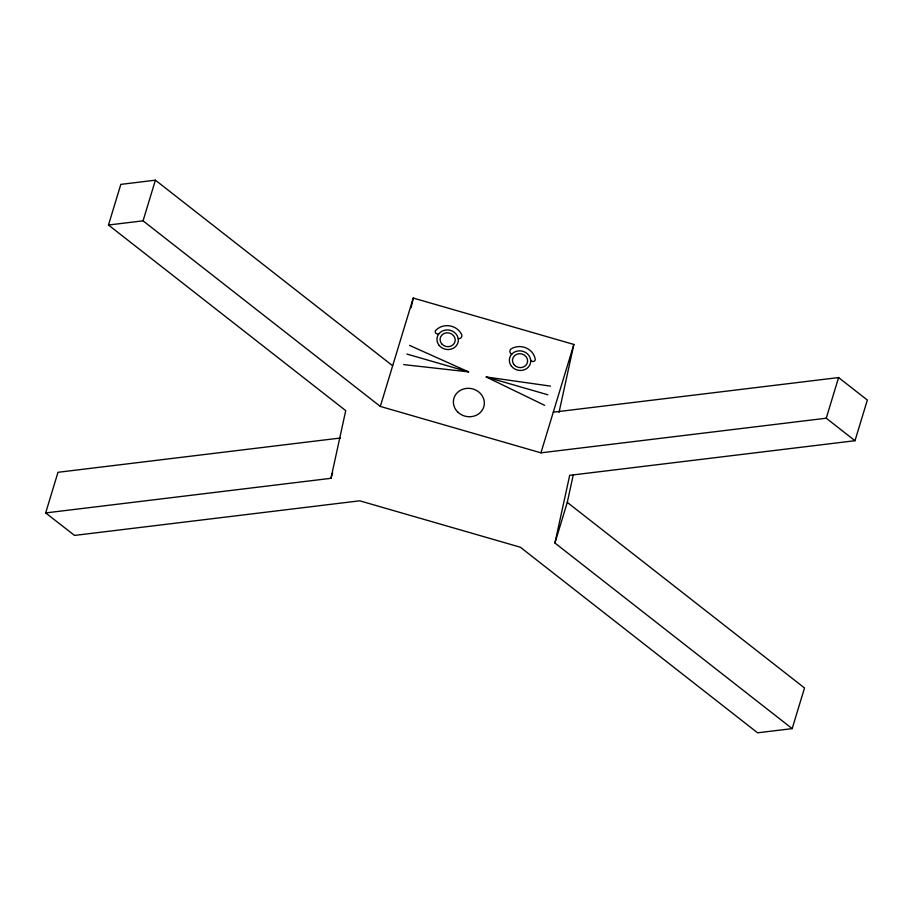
<?xml version="1.0" encoding="UTF-8"?>
<svg xmlns="http://www.w3.org/2000/svg" width="913" height="913" viewBox="0 0 913 913"><rect width="100%" height="100%" fill="white"/><g stroke="black" fill="none" stroke-linecap="round" stroke-linejoin="round"><path stroke-width="1.37" d="M340.481 438.012L57.998 472.295L45.65 512.935L330.963 478.309L345.73 410.622L108.476 225.02L120.824 184.38L155.404 180.181L392.67 365.782M411.124 307.761L413.247 298.049L573.855 344.452L559.018 412.459M573.296 474.749L567.27 502.378L804.524 687.98L792.176 728.62L554.921 543.018L569.689 475.331L855.002 440.705L867.35 400.065L838.591 377.56L553.278 412.185M108.476 225.02L143.056 220.832L155.404 180.181M330.963 478.309L332.606 472.888M855.002 440.705L826.242 418.211L540.93 452.837L380.31 406.433L413.247 298.049M540.93 452.837L573.855 344.452M554.921 543.018L567.27 502.378M826.242 418.211L838.591 377.56M792.176 728.62L757.596 732.819L520.33 547.218L359.722 500.815L74.535 535.417L45.65 512.935M403.694 364.618L468.574 371.876L409.538 345.388M544.673 405.349L486.207 376.978L550.516 386.119M406.901 354.061L468.574 371.876M486.207 376.978L547.88 394.793M143.056 220.832L380.31 406.433M458.223 338.769A3.549 3.23 12.3 0 0 461.761 334.763A15.395 14.015 12.3 0 0 435.398 330.826A2.385 2.18 12.3 0 0 439.107 333.53M511.702 354.221A3.549 3.23 12.3 0 1 510.972 348.983A15.395 14.015 12.3 0 1 535.28 359.676A2.385 2.18 12.3 0 1 530.658 359.973M457.824 412.105A15.544 14.152 12.3 0 0 483.787 406.844A15.544 14.152 12.3 0 0 464.957 388.641A15.544 14.152 12.3 0 0 457.824 412.105M439.21 345.468A10.728 9.769 12.3 0 0 457.55 343.779A10.728 9.769 12.3 0 0 446.16 329.981A10.728 9.769 12.3 0 0 439.21 345.468M511.417 366.136A10.728 9.769 12.3 0 0 529.814 364.96A10.728 9.769 12.3 0 0 518.881 350.866A10.728 9.769 12.3 0 0 511.417 366.136M441.652 343.802A7.624 6.939 12.3 0 0 454.674 342.603A7.624 6.939 12.3 0 0 446.594 332.811A7.624 6.939 12.3 0 0 441.652 343.802M513.916 364.549A7.624 6.939 12.3 0 0 526.984 363.716A7.624 6.939 12.3 0 0 519.212 353.708A7.624 6.939 12.3 0 0 513.916 364.549"/></g></svg>
